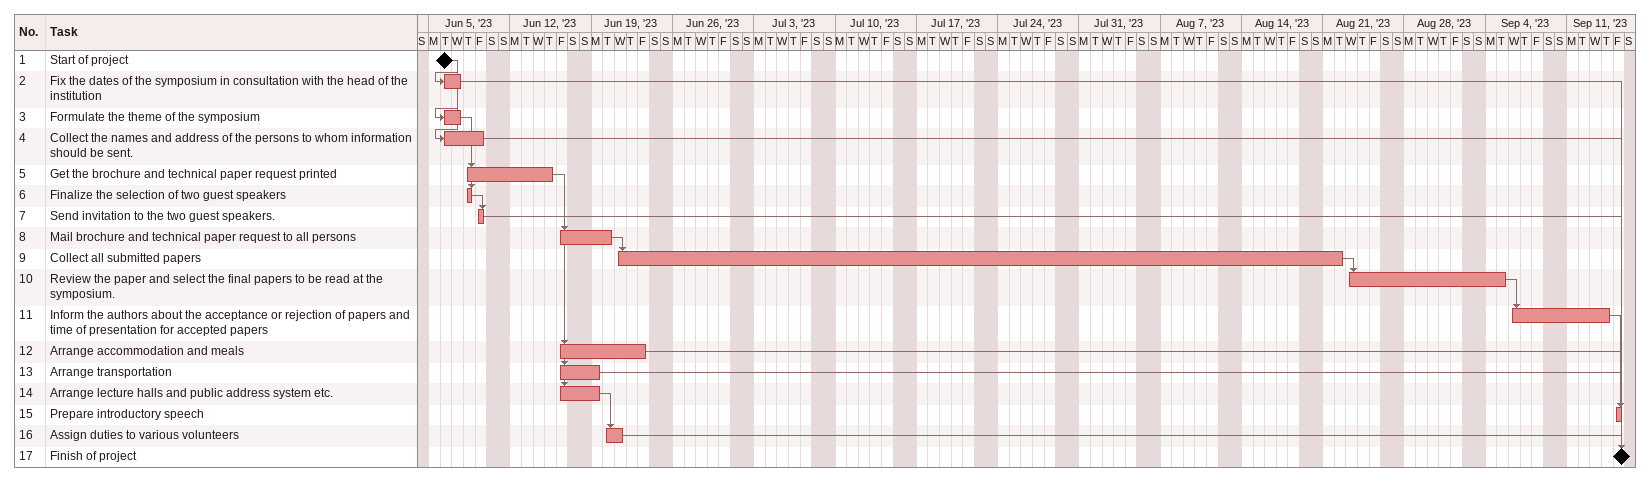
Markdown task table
| ID | Task | Start | Finish | Predecessors |
|---|---|---|---|---|
| 1 | Start of project (milestone) | 2023-06-06 | 2023-06-06 |  |
| 2 | Fix the dates of the symposium in consultation with the head of the institution | 2023-06-06 | 2023-06-07 | 1 |
| 3 | Formulate the theme of the symposium | 2023-06-06 | 2023-06-07 | 1 |
| 4 | Collect the names and address of the persons to whom information should be sent. | 2023-06-06 | 2023-06-09 | 1 |
| 5 | Get the brochure and technical paper request printed | 2023-06-08 | 2023-06-15 | 3 |
| 6 | Finalize the selection of two guest speakers | 2023-06-08 | 2023-06-08 | 3 |
| 7 | Send invitation to the two guest speakers. | 2023-06-09 | 2023-06-09 | 6 |
| 8 | Mail brochure and technical paper request to all persons | 2023-06-16 | 2023-06-20 | 5 |
| 9 | Collect all submitted papers | 2023-06-21 | 2023-08-22 | 8 |
| 10 | Review the paper and select the final papers to be read at the symposium. | 2023-08-23 | 2023-09-05 | 9 |
| 11 | Inform the authors about the acceptance or rejection of papers and time of presentation for accepted papers | 2023-09-06 | 2023-09-14 | 10 |
| 12 | Arrange accommodation and meals | 2023-06-16 | 2023-06-23 | 5 |
| 13 | Arrange transportation | 2023-06-16 | 2023-06-19 | 5 |
| 14 | Arrange lecture halls and public address system etc. | 2023-06-16 | 2023-06-19 | 5 |
| 15 | Prepare introductory speech | 2023-09-15 | 2023-09-15 | 11 |
| 16 | Assign duties to various volunteers | 2023-06-20 | 2023-06-21 | 14 |
| 17 | Finish of project (milestone) | 2023-09-15 | 2023-09-15 | 2, 4, 7, 12, 13, 15, 16 |
